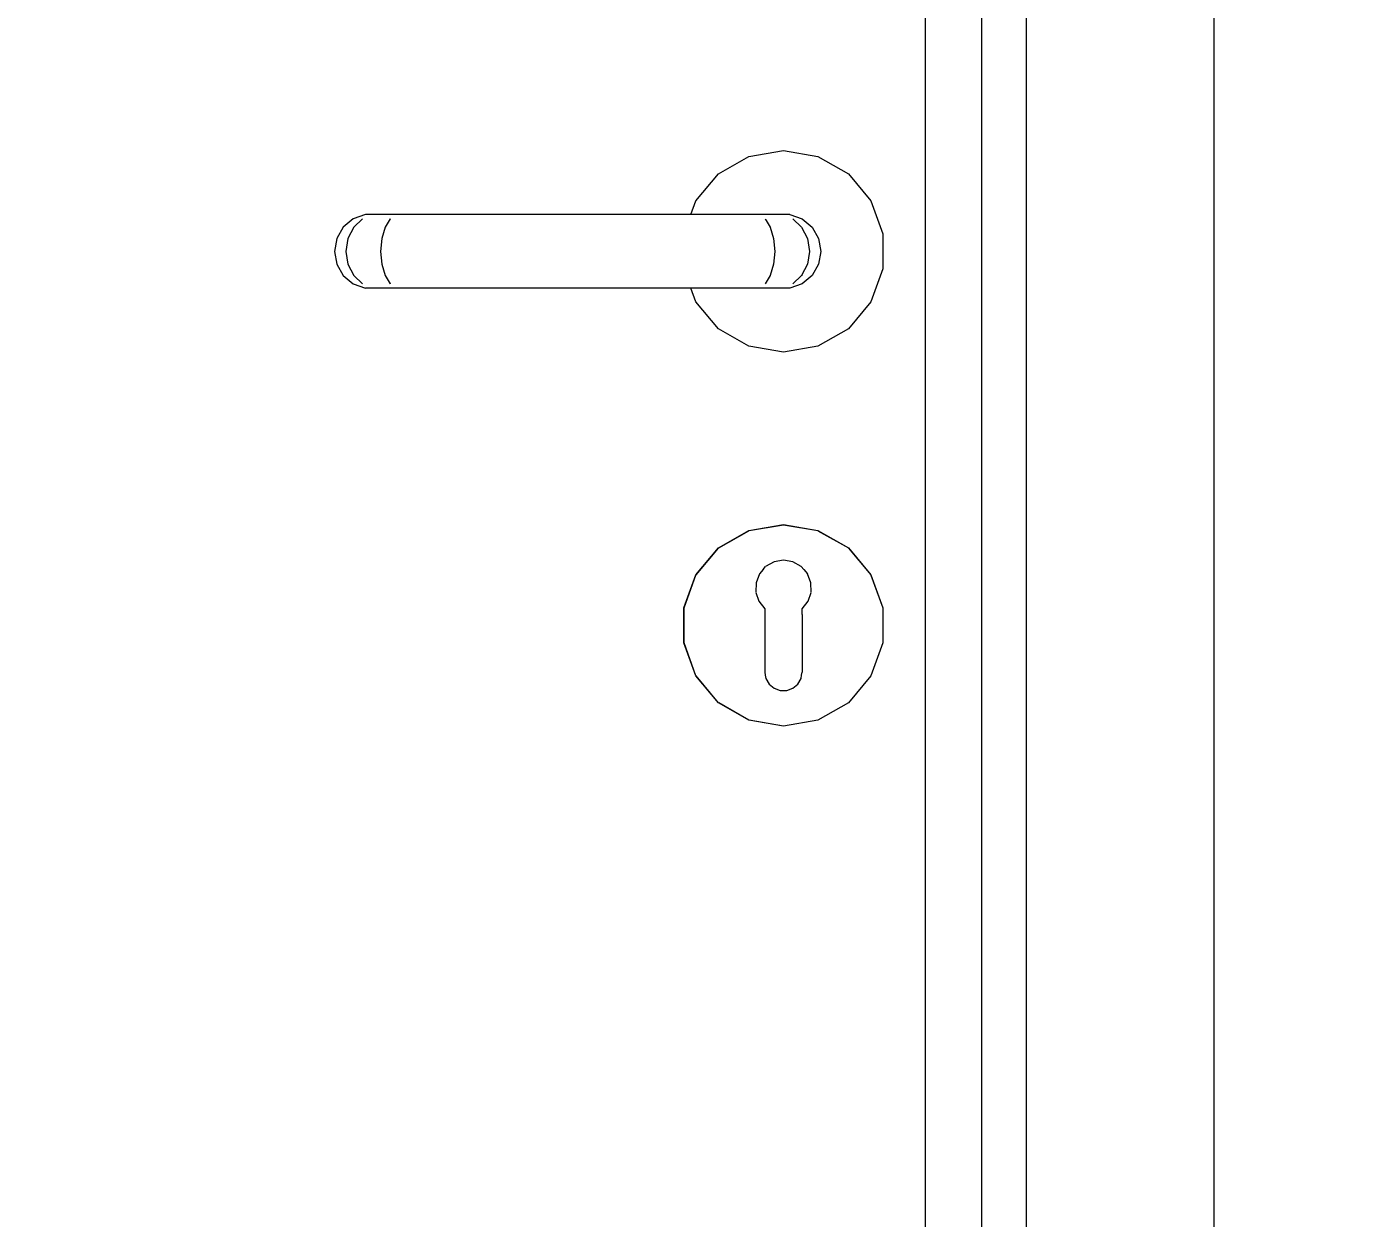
# Model space of a CAD drawing. Header units: millimetres. Extents: x -310 to 171125, y -3027 to 55843.
# Drawn here: x 130205 to 130564.8, y 12937.1 to 13255.6 of the extents above; entities that cross this region are included whole.
import ezdxf

# ---------------------------------------------------------------- set-up
doc = ezdxf.new("R2010")
doc.units = ezdxf.units.MM
doc.header["$MEASUREMENT"] = 0
doc.set_wipeout_variables(frame=1)
doc.linetypes.add('Wipeout_Contour', pattern=[1000, 0, -1000])
doc.layers.add('Dimensioning - General', color=7, linetype='Continuous')
doc.layers.add('Structural - Bearing', color=7, linetype='Continuous')
for name, color, linetype, lineweight, true_color in [('Dimensioning - General_Pen_No__61', 7, 'Continuous', 20, 0x6a6a6a), ('Dimensioning - General_Pen_No__88', 7, 'Continuous', 20, 0xfd4435), ('Structural - Bearing_Pen_No__82', 7, 'Continuous', 20, 0xaaaaaa)]:
    doc.layers.add(name, color=color, linetype=linetype, lineweight=lineweight, true_color=true_color)
doc.layers.get('0').off()
doc.styles.add('GENERATED_STYLE_6', font='calibril.ttf')
doc.dimstyles.new('GENERATED_STYLE__1', dxfattribs={"dimtxt": 195.999997, "dimasz": 106.4, "dimexe": 0.18, "dimexo": 0.0625, "dimgap": 0.09, "dimtad": 1, "dimdec": 0, "dimlfac": 0.1, "dimzin": 0, "dimdsep": 46, "dimtxsty": 'GENERATED_STYLE_6', "dimblk": 'ARROWHEAD_2', "dimblk1": 'ARROWHEAD_2', "dimblk2": 'ARROWHEAD_2', "dimcen": 0.09, "dimse1": 1, "dimse2": 1, "dimclrd": 256, "dimclre": 256, "dimclrt": 256, "dimadec": 0, "dimazin": 0, "dimtfac": 1, "dimtdec": 4, "dimtmove": 0, "dimatfit": 3, "dimfxl": 1, "dimtolj": 1, "dimtzin": 0, "dimarcsym": 0})

# ---------------------------------------------------------------- blocks, each defined once
blk = doc.blocks.new('*D81')
at = {"layer": 'Dimensioning - General_Pen_No__61', "color": 251, "linetype": 'Continuous', "lineweight": 20, "true_color": 0x6a6a6a, "transparency": 16777216}
for p, q in [((134582.88, 14836.02), (134722.88, 14755.19)), ((134757.88, 14795.6), (134547.88, 14795.6)), ((134652.88, 12095.6), (134652.88, 14795.6)), ((134582.88, 12136.02), (134722.88, 12055.19)), ((134757.88, 12095.6), (134547.88, 12095.6)), ((134652.88, 12027.14), (134652.88, 12095.6))]:
    blk.add_line(p, q, dxfattribs=at)
at = {"layer": 'Dimensioning - General_Pen_No__88', "color": 20, "lineweight": 20, "true_color": 0xfd4435, "transparency": 16777216, "char_height": 196, "attachment_point": 7, "rotation": 90, "style": 'GENERATED_STYLE_6'}
for s, insert in [('\\A1;{\\pql;\\fCalibri Light|b0|i0|c0|p34;20}', (134613.68, 14437.36)), ('\\A1;{\\pql;\\fCalibri Light|b0|i0|c0|p34;270}', (134613.68, 13207.27))]:
    blk.add_mtext(s, dxfattribs=dict(at, insert=insert))
blk = doc.blocks.new('ARROWHEAD_2')
at = {"color": 0, "linetype": 'Continuous', "lineweight": 0}
for p, q in [((-0.3781, -0.655), (0.3781, 0.655)), ((0, 0), (-1, 0))]:
    blk.add_line(p, q, dxfattribs=at)
blk = doc.blocks.new('*D124')
at = {"layer": 'Dimensioning - General_Pen_No__61', "color": 251, "linetype": 'Continuous', "lineweight": 20, "true_color": 0x6a6a6a, "transparency": 16777216}
for p, q in [((135132.88, 14836.02), (135272.88, 14755.19)), ((135307.88, 14795.6), (135097.88, 14795.6)), ((135202.88, 12095.6), (135202.88, 14795.6)), ((135132.88, 12136.02), (135272.88, 12055.19)), ((135307.88, 12095.6), (135097.88, 12095.6))]:
    blk.add_line(p, q, dxfattribs=at)
at = {"layer": 'Dimensioning - General_Pen_No__88', "color": 20, "lineweight": 20, "true_color": 0xfd4435, "transparency": 16777216, "char_height": 196, "attachment_point": 7, "rotation": 90, "style": 'GENERATED_STYLE_6'}
for s, insert in [('\\A1;{\\pql;\\fCalibri Light|b0|i0|c0|p34;20}', (135163.68, 14437.36)), ('\\A1;{\\pql;\\fCalibri Light|b0|i0|c0|p34;270}', (135163.68, 13207.27))]:
    blk.add_mtext(s, dxfattribs=dict(at, insert=insert))
blk = doc.blocks.new('*D154')
at = {"layer": 'Dimensioning - General_Pen_No__61', "color": 251, "linetype": 'Continuous', "lineweight": 20, "true_color": 0x6a6a6a, "transparency": 16777216}
for p, q in [((135682.88, 15036.02), (135822.88, 14955.19)), ((135857.88, 14995.6), (135647.88, 14995.6)), ((135752.88, 12095.6), (135752.88, 14995.6)), ((135682.88, 12136.02), (135822.88, 12055.19)), ((135857.88, 12095.6), (135647.88, 12095.6))]:
    blk.add_line(p, q, dxfattribs=at)
at = {"layer": 'Dimensioning - General_Pen_No__88', "color": 20, "lineweight": 20, "true_color": 0xfd4435, "transparency": 16777216, "insert": (135713.68, 13307.27), "char_height": 196, "attachment_point": 7, "rotation": 90, "style": 'GENERATED_STYLE_6'}
blk.add_mtext('\\A1;{\\pql;\\fCalibri Light|b0|i0|c0|p34;290}', dxfattribs=at)

msp = doc.modelspace()

# ---------------------------------------------------------------- wipeouts: each hides what was drawn before it
at = {"color": 254, "linetype": 'Wipeout_Contour', "lineweight": 0, "ltscale": 524559.965762}
msp.add_wipeout([(130460.21, 12195.6), (130472.21, 12195.6), (130472.21, 14282.6), (130460.21, 14270.6)], dxfattribs=at).dxf.layer = 'Structural - Bearing'
at = {"color": 254, "linetype": 'Wipeout_Contour', "lineweight": 0, "ltscale": 3539034.712467191}
msp.add_wipeout([(130408.94, 13185.76), (130382.5, 13185.76), (130383.83, 13182.1), (130389.85, 13174.92), (130397.97, 13170.23), (130407.21, 13168.6), (130416.44, 13170.23), (130424.56, 13174.92), (130430.59, 13182.1), (130433.8, 13190.92), (130433.8, 13200.29), (130430.59, 13209.1), (130424.56, 13216.29), (130416.44, 13220.98), (130407.21, 13222.6), (130397.97, 13220.98), (130389.85, 13216.29), (130383.83, 13209.1), (130382.5, 13205.45), (130408.94, 13205.45), (130412.21, 13204.26), (130414.87, 13202.03), (130416.6, 13199.02), (130417.21, 13195.6), (130416.6, 13192.18), (130414.87, 13189.18), (130412.21, 13186.94)], dxfattribs=at).dxf.layer = 'Structural - Bearing'
at = {"color": 254, "linetype": 'Wipeout_Contour', "lineweight": 0, "ltscale": 917390.197356}
msp.add_wipeout([(130389.92, 13116.21), (130399.84, 13104.39), (130399.82, 13104.44), (130399.88, 13107), (130400.79, 13109.39), (130401.78, 13110.53), (130398.01, 13120.88)], dxfattribs=at).dxf.layer = 'Structural - Bearing'
at = {"color": 254, "linetype": 'Wipeout_Contour', "lineweight": 0, "ltscale": 655265.459444}
msp.add_wipeout([(130402.21, 13089.65), (130389.92, 13075), (130398.01, 13070.33), (130402.35, 13082.27), (130402.21, 13083.1)], dxfattribs=at).dxf.layer = 'Structural - Bearing'

# ---------------------------------------------------------------- next in the draw order: linework, layer by layer
at = {"layer": 'Structural - Bearing_Pen_No__82', "color": 253, "linetype": 'Continuous', "lineweight": 20, "true_color": 0xaaaaaa}
for p, q in [((130397.97, 13220.98), (130407.21, 13222.6)), ((130407.21, 13222.6), (130416.44, 13220.98)), ((130389.85, 13216.29), (130397.97, 13220.98)), ((130416.44, 13220.98), (130424.56, 13216.29)), ((130383.83, 13209.1), (130389.85, 13216.29)), ((130424.56, 13216.29), (130430.59, 13209.1)), ((130430.59, 13209.1), (130433.8, 13200.29)), ((130433.8, 13200.29), (130433.8, 13190.92)), ((130433.8, 13190.92), (130430.59, 13182.1)), ((130389.85, 13174.92), (130383.83, 13182.1)), ((130430.59, 13182.1), (130424.56, 13174.92)), ((130397.97, 13170.23), (130389.85, 13174.92)), ((130424.56, 13174.92), (130416.44, 13170.23)), ((130407.21, 13168.6), (130397.97, 13170.23)), ((130416.44, 13170.23), (130407.21, 13168.6))]:
    msp.add_line(p, q, dxfattribs=at)

# ---------------------------------------------------------------- next in the draw order: wipeouts: each hides what was drawn before it
at = {"color": 254, "linetype": 'Wipeout_Contour', "lineweight": 0, "ltscale": 524690.080529}
msp.add_wipeout([(130522.21, 12195.6), (130522.21, 14332.6), (130472.21, 14282.6), (130472.21, 12195.6)], dxfattribs=at).dxf.layer = 'Structural - Bearing'
at = {"color": 254, "linetype": 'Wipeout_Contour', "lineweight": 0, "ltscale": 524501.677802}
msp.add_wipeout([(130445.21, 14255.6), (130445.21, 12195.6), (130460.21, 12195.6), (130460.21, 14255.6)], dxfattribs=at).dxf.layer = 'Structural - Bearing'
at = {"color": 254, "linetype": 'Wipeout_Contour', "lineweight": 0, "ltscale": 524304.998296}
msp.add_wipeout([(130408.94, 13205.45), (130406.76, 13205.45), (130409.68, 13204.26), (130412.21, 13204.26)], dxfattribs=at).dxf.layer = 'Structural - Bearing'
at = {"color": 254, "linetype": 'Wipeout_Contour', "lineweight": 0, "ltscale": 524324.427169}
msp.add_wipeout([(130414.16, 13195.6), (130413.62, 13192.18), (130416.6, 13192.18), (130417.21, 13195.6)], dxfattribs=at).dxf.layer = 'Structural - Bearing'
at = {"color": 254, "linetype": 'Wipeout_Contour', "lineweight": 0, "ltscale": 786318.819758}
msp.add_wipeout([(130383.91, 13109.05), (130402.21, 13098.49), (130402.21, 13100), (130400.63, 13102.02), (130399.84, 13104.39), (130389.92, 13116.21)], dxfattribs=at).dxf.layer = 'Structural - Bearing'
at = {"color": 254, "linetype": 'Wipeout_Contour', "lineweight": 0, "ltscale": 524197.455709}
msp.add_wipeout([(130383.91, 13082.15), (130389.92, 13075), (130402.21, 13089.65), (130402.21, 13092.72)], dxfattribs=at).dxf.layer = 'Structural - Bearing'

# ---------------------------------------------------------------- next in the draw order: linework, layer by layer
at = {"layer": 'Structural - Bearing_Pen_No__82', "color": 253, "linetype": 'Continuous', "lineweight": 20, "true_color": 0xaaaaaa}
for p, q in [((130522.21, 14332.6), (130522.21, 12195.6)), ((130472.21, 12195.6), (130472.21, 14282.6)), ((130460.21, 12195.6), (130460.21, 14270.6)), ((130445.21, 12195.6), (130445.21, 14255.6))]:
    msp.add_line(p, q, dxfattribs=at)

# ---------------------------------------------------------------- next in the draw order: wipeouts: each hides what was drawn before it
at = {"color": 254, "linetype": 'Wipeout_Contour', "lineweight": 0, "ltscale": 524315.478529}
msp.add_wipeout([(130409.68, 13204.26), (130412.07, 13202.03), (130414.87, 13202.03), (130412.21, 13204.26)], dxfattribs=at).dxf.layer = 'Structural - Bearing'
at = {"color": 254, "linetype": 'Wipeout_Contour', "lineweight": 0, "ltscale": 524318.740764}
msp.add_wipeout([(130413.62, 13192.18), (130412.07, 13189.18), (130414.87, 13189.18), (130416.6, 13192.18)], dxfattribs=at).dxf.layer = 'Structural - Bearing'
at = {"color": 254, "linetype": 'Wipeout_Contour', "lineweight": 0, "ltscale": 524208.75383}
msp.add_wipeout([(130389.85, 13116.29), (130389.92, 13116.21), (130398.01, 13120.88), (130397.97, 13120.98)], dxfattribs=at).dxf.layer = 'Structural - Bearing'

# ---------------------------------------------------------------- next in the draw order: wipeouts: each hides what was drawn before it
at = {"color": 254, "linetype": 'Wipeout_Contour', "lineweight": 0, "ltscale": 524286.915718}
msp.add_wipeout([(130406.76, 13205.45), (130400.61, 13205.45), (130402.3, 13204.26), (130409.68, 13204.26)], dxfattribs=at).dxf.layer = 'Structural - Bearing'
at = {"color": 254, "linetype": 'Wipeout_Contour', "lineweight": 0, "ltscale": 524322.706324}
msp.add_wipeout([(130412.07, 13202.03), (130413.62, 13199.02), (130416.6, 13199.02), (130414.87, 13202.03)], dxfattribs=at).dxf.layer = 'Structural - Bearing'
at = {"color": 254, "linetype": 'Wipeout_Contour', "lineweight": 0, "ltscale": 524309.402846}
msp.add_wipeout([(130412.07, 13189.18), (130409.68, 13186.94), (130412.21, 13186.94), (130414.87, 13189.18)], dxfattribs=at).dxf.layer = 'Structural - Bearing'
at = {"color": 254, "linetype": 'Wipeout_Contour', "lineweight": 0, "ltscale": 786367.815584}
msp.add_wipeout([(130402.46, 13111.33), (130404.69, 13112.59), (130407.21, 13113.03), (130407.21, 13122.5), (130398.01, 13120.88), (130401.78, 13110.53)], dxfattribs=at).dxf.layer = 'Structural - Bearing'

# ---------------------------------------------------------------- next in the draw order: wipeouts: each hides what was drawn before it
at = {"color": 254, "linetype": 'Wipeout_Contour', "lineweight": 0, "ltscale": 524294.528844}
msp.add_wipeout([(130402.3, 13204.26), (130403.67, 13202.03), (130412.07, 13202.03), (130409.68, 13204.26)], dxfattribs=at).dxf.layer = 'Structural - Bearing'
at = {"color": 254, "linetype": 'Wipeout_Contour', "lineweight": 0, "ltscale": 524325.804382}
msp.add_wipeout([(130413.62, 13199.02), (130414.16, 13195.6), (130417.21, 13195.6), (130416.6, 13199.02)], dxfattribs=at).dxf.layer = 'Structural - Bearing'
at = {"color": 254, "linetype": 'Wipeout_Contour', "lineweight": 0, "ltscale": 524297.545213}
msp.add_wipeout([(130412.21, 13186.94), (130409.68, 13186.94), (130406.76, 13185.76), (130408.94, 13185.76)], dxfattribs=at).dxf.layer = 'Structural - Bearing'
at = {"color": 254, "linetype": 'Wipeout_Contour', "lineweight": 0, "ltscale": 524244.488394}
msp.add_wipeout([(130407.21, 13122.6), (130397.97, 13120.98), (130398.01, 13120.88), (130407.21, 13122.5)], dxfattribs=at).dxf.layer = 'Structural - Bearing'
at = {"color": 254, "linetype": 'Wipeout_Contour', "lineweight": 0, "ltscale": 524194.87627}
msp.add_wipeout([(130380.72, 13100.28), (130402.21, 13096.49), (130402.21, 13098.49), (130383.91, 13109.05)], dxfattribs=at).dxf.layer = 'Structural - Bearing'

# ---------------------------------------------------------------- next in the draw order: linework, layer by layer
at = {"layer": 'Structural - Bearing_Pen_No__82', "color": 253, "linetype": 'Continuous', "lineweight": 20, "true_color": 0xaaaaaa}
for p, q in [((130408.94, 13205.45), (130406.76, 13205.45)), ((130408.94, 13205.45), (130412.21, 13204.26)), ((130416.6, 13199.02), (130417.21, 13195.6)), ((130417.21, 13195.6), (130416.6, 13192.18))]:
    msp.add_line(p, q, dxfattribs=at)

# ---------------------------------------------------------------- next in the draw order: wipeouts: each hides what was drawn before it
at = {"color": 254, "linetype": 'Wipeout_Contour', "lineweight": 0, "ltscale": 524255.931988}
msp.add_wipeout([(130400.61, 13205.45), (130392.44, 13205.45), (130392.87, 13204.26), (130402.3, 13204.26)], dxfattribs=at).dxf.layer = 'Structural - Bearing'
at = {"color": 254, "linetype": 'Wipeout_Contour', "lineweight": 0, "ltscale": 524299.623008}
msp.add_wipeout([(130412.07, 13202.03), (130403.67, 13202.03), (130404.57, 13199.02), (130413.62, 13199.02)], dxfattribs=at).dxf.layer = 'Structural - Bearing'
at = {"color": 254, "linetype": 'Wipeout_Contour', "lineweight": 0, "ltscale": 524300.200921}
msp.add_wipeout([(130414.16, 13195.6), (130404.88, 13195.6), (130404.57, 13192.18), (130413.62, 13192.18)], dxfattribs=at).dxf.layer = 'Structural - Bearing'
at = {"color": 254, "linetype": 'Wipeout_Contour', "lineweight": 0, "ltscale": 786412.62821}
msp.add_wipeout([(130409.73, 13112.59), (130411.95, 13111.33), (130412.64, 13110.53), (130416.41, 13120.88), (130407.21, 13122.5), (130407.21, 13113.03)], dxfattribs=at).dxf.layer = 'Structural - Bearing'
at = {"color": 254, "linetype": 'Wipeout_Contour', "lineweight": 0, "ltscale": 524178.279986}
msp.add_wipeout([(130383.83, 13109.1), (130383.91, 13109.05), (130389.92, 13116.21), (130389.85, 13116.29)], dxfattribs=at).dxf.layer = 'Structural - Bearing'
at = {"color": 254, "linetype": 'Wipeout_Contour', "lineweight": 0, "ltscale": 524190.608966}
msp.add_wipeout([(130380.72, 13090.93), (130383.91, 13082.15), (130402.21, 13092.72), (130402.21, 13094.72)], dxfattribs=at).dxf.layer = 'Structural - Bearing'

# ---------------------------------------------------------------- next in the draw order: linework, layer by layer
at = {"layer": 'Structural - Bearing_Pen_No__82', "color": 253, "linetype": 'Continuous', "lineweight": 20, "true_color": 0xaaaaaa}
for p, q in [((130409.68, 13204.26), (130412.07, 13202.03)), ((130412.21, 13204.26), (130414.87, 13202.03)), ((130389.85, 13116.29), (130397.97, 13120.98))]:
    msp.add_line(p, q, dxfattribs=at)

# ---------------------------------------------------------------- next in the draw order: wipeouts: each hides what was drawn before it
at = {"color": 254, "linetype": 'Wipeout_Contour', "lineweight": 0, "ltscale": 524259.037072}
msp.add_wipeout([(130392.87, 13204.26), (130393.22, 13202.03), (130403.67, 13202.03), (130402.3, 13204.26)], dxfattribs=at).dxf.layer = 'Structural - Bearing'
at = {"color": 254, "linetype": 'Wipeout_Contour', "lineweight": 0, "ltscale": 524301.578197}
msp.add_wipeout([(130413.62, 13199.02), (130404.57, 13199.02), (130404.88, 13195.6), (130414.16, 13195.6)], dxfattribs=at).dxf.layer = 'Structural - Bearing'
at = {"color": 254, "linetype": 'Wipeout_Contour', "lineweight": 0, "ltscale": 524295.657275}
msp.add_wipeout([(130413.62, 13192.18), (130404.57, 13192.18), (130403.67, 13189.18), (130412.07, 13189.18)], dxfattribs=at).dxf.layer = 'Structural - Bearing'
at = {"color": 254, "linetype": 'Wipeout_Contour', "lineweight": 0, "ltscale": 524281.180311}
msp.add_wipeout([(130407.21, 13122.6), (130407.21, 13122.5), (130416.41, 13120.88), (130416.44, 13120.98)], dxfattribs=at).dxf.layer = 'Structural - Bearing'
at = {"color": 254, "linetype": 'Wipeout_Contour', "lineweight": 0, "ltscale": 524189.710667}
msp.add_wipeout([(130380.72, 13100.28), (130380.72, 13090.93), (130402.21, 13094.72), (130402.21, 13096.49)], dxfattribs=at).dxf.layer = 'Structural - Bearing'
at = {"color": 254, "linetype": 'Wipeout_Contour', "lineweight": 0, "ltscale": 1048463.174809452}
msp.add_wipeout([(130402.51, 13081.39), (130402.35, 13082.27), (130398.01, 13070.33), (130407.21, 13068.7), (130407.21, 13078.18), (130406.34, 13078.18), (130404.71, 13078.77), (130403.38, 13079.89)], dxfattribs=at).dxf.layer = 'Structural - Bearing'

# ---------------------------------------------------------------- next in the draw order: linework, layer by layer
at = {"layer": 'Structural - Bearing_Pen_No__82', "color": 253, "linetype": 'Continuous', "lineweight": 20, "true_color": 0xaaaaaa}
for p, q in [((130406.76, 13205.45), (130400.61, 13205.45)), ((130412.07, 13202.03), (130413.62, 13199.02)), ((130414.87, 13202.03), (130416.6, 13199.02)), ((130413.62, 13199.02), (130414.16, 13195.6)), ((130414.16, 13195.6), (130413.62, 13192.18)), ((130416.6, 13192.18), (130414.87, 13189.18)), ((130397.97, 13120.98), (130407.21, 13122.6))]:
    msp.add_line(p, q, dxfattribs=at)

# ---------------------------------------------------------------- next in the draw order: wipeouts: each hides what was drawn before it
at = {"color": 254, "linetype": 'Wipeout_Contour', "lineweight": 0, "ltscale": 524077.344176}
msp.add_wipeout([(130392.44, 13205.45), (130311.98, 13205.45), (130311.55, 13204.26), (130392.87, 13204.26)], dxfattribs=at).dxf.layer = 'Structural - Bearing'
at = {"color": 254, "linetype": 'Wipeout_Contour', "lineweight": 0, "ltscale": 524260.786041}
msp.add_wipeout([(130403.67, 13202.03), (130393.22, 13202.03), (130393.45, 13199.02), (130404.57, 13199.02)], dxfattribs=at).dxf.layer = 'Structural - Bearing'
at = {"color": 254, "linetype": 'Wipeout_Contour', "lineweight": 0, "ltscale": 524259.586917}
msp.add_wipeout([(130393.45, 13192.18), (130404.57, 13192.18), (130404.88, 13195.6), (130393.52, 13195.6)], dxfattribs=at).dxf.layer = 'Structural - Bearing'
at = {"color": 254, "linetype": 'Wipeout_Contour', "lineweight": 0, "ltscale": 524288.452921}
msp.add_wipeout([(130403.67, 13189.18), (130402.3, 13186.94), (130409.68, 13186.94), (130412.07, 13189.18)], dxfattribs=at).dxf.layer = 'Structural - Bearing'
at = {"color": 254, "linetype": 'Wipeout_Contour', "lineweight": 0, "ltscale": 917513.656147}
msp.add_wipeout([(130413.62, 13109.39), (130414.54, 13107), (130414.6, 13104.44), (130414.58, 13104.39), (130424.5, 13116.21), (130416.41, 13120.88), (130412.64, 13110.53)], dxfattribs=at).dxf.layer = 'Structural - Bearing'
at = {"color": 254, "linetype": 'Wipeout_Contour', "lineweight": 0, "ltscale": 524156.743626}
msp.add_wipeout([(130380.62, 13100.29), (130380.72, 13100.28), (130383.91, 13109.05), (130383.83, 13109.1)], dxfattribs=at).dxf.layer = 'Structural - Bearing'
at = {"color": 254, "linetype": 'Wipeout_Contour', "lineweight": 0, "ltscale": 1048517.163453245}
msp.add_wipeout([(130408.08, 13078.18), (130407.21, 13078.18), (130407.21, 13068.7), (130416.41, 13070.33), (130412.06, 13082.27), (130411.91, 13081.39), (130411.04, 13079.89), (130409.71, 13078.77)], dxfattribs=at).dxf.layer = 'Structural - Bearing'
at = {"color": 254, "linetype": 'Wipeout_Contour', "lineweight": 0, "ltscale": 524190.379936}
msp.add_wipeout([(130397.97, 13070.23), (130398.01, 13070.33), (130389.92, 13075), (130389.85, 13074.92)], dxfattribs=at).dxf.layer = 'Structural - Bearing'

# ---------------------------------------------------------------- next in the draw order: linework, layer by layer
at = {"layer": 'Structural - Bearing_Pen_No__82', "color": 253, "linetype": 'Continuous', "lineweight": 20, "true_color": 0xaaaaaa}
for p, q in [((130402.3, 13204.26), (130403.67, 13202.03)), ((130413.62, 13192.18), (130412.07, 13189.18)), ((130414.87, 13189.18), (130412.21, 13186.94)), ((130383.83, 13109.1), (130389.85, 13116.29))]:
    msp.add_line(p, q, dxfattribs=at)

# ---------------------------------------------------------------- next in the draw order: wipeouts: each hides what was drawn before it
at = {"color": 254, "linetype": 'Wipeout_Contour', "lineweight": 0, "ltscale": 524076.654824}
msp.add_wipeout([(130392.87, 13204.26), (130311.55, 13204.26), (130311.2, 13202.03), (130393.22, 13202.03)], dxfattribs=at).dxf.layer = 'Structural - Bearing'
at = {"color": 254, "linetype": 'Wipeout_Contour', "lineweight": 0, "ltscale": 524260.964299}
msp.add_wipeout([(130404.57, 13199.02), (130393.45, 13199.02), (130393.52, 13195.6), (130404.88, 13195.6)], dxfattribs=at).dxf.layer = 'Structural - Bearing'
at = {"color": 254, "linetype": 'Wipeout_Contour', "lineweight": 0, "ltscale": 524256.820018}
msp.add_wipeout([(130393.45, 13192.18), (130393.22, 13189.18), (130403.67, 13189.18), (130404.57, 13192.18)], dxfattribs=at).dxf.layer = 'Structural - Bearing'
at = {"color": 254, "linetype": 'Wipeout_Contour', "lineweight": 0, "ltscale": 524279.46238}
msp.add_wipeout([(130400.61, 13185.76), (130406.76, 13185.76), (130409.68, 13186.94), (130402.3, 13186.94)], dxfattribs=at).dxf.layer = 'Structural - Bearing'
at = {"color": 254, "linetype": 'Wipeout_Contour', "lineweight": 0, "ltscale": 524314.390374}
msp.add_wipeout([(130416.44, 13120.98), (130416.41, 13120.88), (130424.5, 13116.21), (130424.56, 13116.29)], dxfattribs=at).dxf.layer = 'Structural - Bearing'
at = {"color": 254, "linetype": 'Wipeout_Contour', "lineweight": 0, "ltscale": 655349.977927}
msp.add_wipeout([(130424.5, 13075), (130412.21, 13089.65), (130412.21, 13083.1), (130412.06, 13082.27), (130416.41, 13070.33)], dxfattribs=at).dxf.layer = 'Structural - Bearing'
at = {"color": 254, "linetype": 'Wipeout_Contour', "lineweight": 0, "ltscale": 524164.641869}
msp.add_wipeout([(130389.85, 13074.92), (130389.92, 13075), (130383.91, 13082.15), (130383.83, 13082.1)], dxfattribs=at).dxf.layer = 'Structural - Bearing'
at = {"color": 254, "linetype": 'Wipeout_Contour', "lineweight": 0, "ltscale": 524223.595585}
msp.add_wipeout([(130397.97, 13070.23), (130407.21, 13068.6), (130407.21, 13068.7), (130398.01, 13070.33)], dxfattribs=at).dxf.layer = 'Structural - Bearing'

# ---------------------------------------------------------------- next in the draw order: linework, layer by layer
at = {"layer": 'Structural - Bearing_Pen_No__82', "color": 253, "linetype": 'Continuous', "lineweight": 20, "true_color": 0xaaaaaa}
for p, q in [((130382.5, 13205.45), (130383.83, 13209.1)), ((130400.61, 13205.45), (130392.44, 13205.45)), ((130403.67, 13202.03), (130404.57, 13199.02)), ((130404.57, 13199.02), (130404.88, 13195.6)), ((130404.88, 13195.6), (130404.57, 13192.18)), ((130412.21, 13186.94), (130408.94, 13185.76)), ((130412.07, 13189.18), (130409.68, 13186.94)), ((130408.94, 13185.76), (130406.76, 13185.76)), ((130407.21, 13122.6), (130416.44, 13120.98)), ((130397.97, 13070.23), (130389.85, 13074.92))]:
    msp.add_line(p, q, dxfattribs=at)

# ---------------------------------------------------------------- next in the draw order: wipeouts: each hides what was drawn before it
at = {"color": 254, "linetype": 'Wipeout_Contour', "lineweight": 0, "ltscale": 523898.756589}
msp.add_wipeout([(130311.98, 13205.45), (130303.81, 13205.45), (130302.12, 13204.26), (130311.55, 13204.26)], dxfattribs=at).dxf.layer = 'Structural - Bearing'
at = {"color": 254, "linetype": 'Wipeout_Contour', "lineweight": 0, "ltscale": 524075.598837}
msp.add_wipeout([(130393.22, 13202.03), (130311.2, 13202.03), (130310.97, 13199.02), (130393.45, 13199.02)], dxfattribs=at).dxf.layer = 'Structural - Bearing'
at = {"color": 254, "linetype": 'Wipeout_Contour', "lineweight": 0, "ltscale": 524072.925879}
msp.add_wipeout([(130393.52, 13195.6), (130310.89, 13195.6), (130310.97, 13192.18), (130393.45, 13192.18)], dxfattribs=at).dxf.layer = 'Structural - Bearing'
at = {"color": 254, "linetype": 'Wipeout_Contour', "lineweight": 0, "ltscale": 524252.96074}
msp.add_wipeout([(130393.22, 13189.18), (130392.87, 13186.94), (130402.3, 13186.94), (130403.67, 13189.18)], dxfattribs=at).dxf.layer = 'Structural - Bearing'
at = {"color": 254, "linetype": 'Wipeout_Contour', "lineweight": 0, "ltscale": 786449.461181}
msp.add_wipeout([(130413.79, 13102.02), (130412.21, 13100), (130412.21, 13098.49), (130430.5, 13109.05), (130424.5, 13116.21), (130414.58, 13104.39)], dxfattribs=at).dxf.layer = 'Structural - Bearing'
at = {"color": 254, "linetype": 'Wipeout_Contour', "lineweight": 0, "ltscale": 524149.487036}
msp.add_wipeout([(130383.83, 13082.1), (130383.91, 13082.15), (130380.72, 13090.93), (130380.62, 13090.92)], dxfattribs=at).dxf.layer = 'Structural - Bearing'
at = {"color": 254, "linetype": 'Wipeout_Contour', "lineweight": 0, "ltscale": 524260.288913}
msp.add_wipeout([(130416.44, 13070.23), (130416.41, 13070.33), (130407.21, 13068.7), (130407.21, 13068.6)], dxfattribs=at).dxf.layer = 'Structural - Bearing'

# ---------------------------------------------------------------- next in the draw order: linework, layer by layer
at = {"layer": 'Structural - Bearing_Pen_No__82', "color": 253, "linetype": 'Continuous', "lineweight": 20, "true_color": 0xaaaaaa}
for p, q in [((130404.57, 13192.18), (130403.67, 13189.18)), ((130389.85, 13074.92), (130383.83, 13082.1)), ((130407.21, 13068.6), (130397.97, 13070.23))]:
    msp.add_line(p, q, dxfattribs=at)

# ---------------------------------------------------------------- next in the draw order: wipeouts: each hides what was drawn before it
at = {"color": 254, "linetype": 'Wipeout_Contour', "lineweight": 0, "ltscale": 523894.272791}
msp.add_wipeout([(130311.55, 13204.26), (130302.12, 13204.26), (130300.74, 13202.03), (130311.2, 13202.03)], dxfattribs=at).dxf.layer = 'Structural - Bearing'
at = {"color": 254, "linetype": 'Wipeout_Contour', "lineweight": 0, "ltscale": 524074.303751}
msp.add_wipeout([(130393.45, 13199.02), (130310.97, 13199.02), (130310.89, 13195.6), (130393.52, 13195.6)], dxfattribs=at).dxf.layer = 'Structural - Bearing'
at = {"color": 254, "linetype": 'Wipeout_Contour', "lineweight": 0, "ltscale": 524071.631415}
msp.add_wipeout([(130393.45, 13192.18), (130310.97, 13192.18), (130311.2, 13189.18), (130393.22, 13189.18)], dxfattribs=at).dxf.layer = 'Structural - Bearing'
at = {"color": 254, "linetype": 'Wipeout_Contour', "lineweight": 0, "ltscale": 524248.478212}
msp.add_wipeout([(130392.44, 13185.76), (130400.61, 13185.76), (130402.3, 13186.94), (130392.87, 13186.94)], dxfattribs=at).dxf.layer = 'Structural - Bearing'
at = {"color": 254, "linetype": 'Wipeout_Contour', "lineweight": 0, "ltscale": 524340.121321}
msp.add_wipeout([(130424.56, 13116.29), (130424.5, 13116.21), (130430.5, 13109.05), (130430.59, 13109.1)], dxfattribs=at).dxf.layer = 'Structural - Bearing'
at = {"color": 254, "linetype": 'Wipeout_Contour', "lineweight": 0, "ltscale": 524146.74739}
msp.add_wipeout([(130380.62, 13090.92), (130380.72, 13090.93), (130380.72, 13100.28), (130380.62, 13100.29)], dxfattribs=at).dxf.layer = 'Structural - Bearing'

# ---------------------------------------------------------------- next in the draw order: linework, layer by layer
at = {"layer": 'Structural - Bearing_Pen_No__82', "color": 253, "linetype": 'Continuous', "lineweight": 20, "true_color": 0xaaaaaa}
for p, q in [((130392.44, 13205.45), (130311.98, 13205.45)), ((130403.67, 13189.18), (130402.3, 13186.94)), ((130406.76, 13185.76), (130400.61, 13185.76)), ((130416.44, 13120.98), (130424.56, 13116.29)), ((130380.62, 13100.29), (130383.83, 13109.1)), ((130380.62, 13090.92), (130380.62, 13100.29)), ((130383.83, 13082.1), (130380.62, 13090.92))]:
    msp.add_line(p, q, dxfattribs=at)

# ---------------------------------------------------------------- next in the draw order: wipeouts: each hides what was drawn before it
at = {"color": 254, "linetype": 'Wipeout_Contour', "lineweight": 0, "ltscale": 523867.773105}
msp.add_wipeout([(130297.66, 13205.45), (130294.73, 13204.26), (130302.12, 13204.26), (130303.81, 13205.45)], dxfattribs=at).dxf.layer = 'Structural - Bearing'
at = {"color": 254, "linetype": 'Wipeout_Contour', "lineweight": 0, "ltscale": 523890.411902}
msp.add_wipeout([(130311.2, 13202.03), (130300.74, 13202.03), (130299.84, 13199.02), (130310.97, 13199.02)], dxfattribs=at).dxf.layer = 'Structural - Bearing'
at = {"color": 254, "linetype": 'Wipeout_Contour', "lineweight": 0, "ltscale": 523886.265153}
msp.add_wipeout([(130310.89, 13195.6), (130299.53, 13195.6), (130299.84, 13192.18), (130310.97, 13192.18)], dxfattribs=at).dxf.layer = 'Structural - Bearing'
at = {"color": 254, "linetype": 'Wipeout_Contour', "lineweight": 0, "ltscale": 524070.576379}
msp.add_wipeout([(130393.22, 13189.18), (130311.2, 13189.18), (130311.55, 13186.94), (130392.87, 13186.94)], dxfattribs=at).dxf.layer = 'Structural - Bearing'
at = {"color": 254, "linetype": 'Wipeout_Contour', "lineweight": 0, "ltscale": 524314.147887}
msp.add_wipeout([(130412.21, 13098.49), (130412.21, 13096.49), (130433.7, 13100.28), (130430.5, 13109.05)], dxfattribs=at).dxf.layer = 'Structural - Bearing'

# ---------------------------------------------------------------- next in the draw order: wipeouts: each hides what was drawn before it
at = {"color": 254, "linetype": 'Wipeout_Contour', "lineweight": 0, "ltscale": 523858.781334}
msp.add_wipeout([(130292.35, 13202.03), (130300.74, 13202.03), (130302.12, 13204.26), (130294.73, 13204.26)], dxfattribs=at).dxf.layer = 'Structural - Bearing'
at = {"color": 254, "linetype": 'Wipeout_Contour', "lineweight": 0, "ltscale": 523887.643515}
msp.add_wipeout([(130310.97, 13199.02), (130299.84, 13199.02), (130299.53, 13195.6), (130310.89, 13195.6)], dxfattribs=at).dxf.layer = 'Structural - Bearing'
at = {"color": 254, "linetype": 'Wipeout_Contour', "lineweight": 0, "ltscale": 523886.443079}
msp.add_wipeout([(130310.97, 13192.18), (130299.84, 13192.18), (130300.74, 13189.18), (130311.2, 13189.18)], dxfattribs=at).dxf.layer = 'Structural - Bearing'
at = {"color": 254, "linetype": 'Wipeout_Contour', "lineweight": 0, "ltscale": 524069.887861}
msp.add_wipeout([(130392.87, 13186.94), (130311.55, 13186.94), (130311.98, 13185.76), (130392.44, 13185.76)], dxfattribs=at).dxf.layer = 'Structural - Bearing'
at = {"color": 254, "linetype": 'Wipeout_Contour', "lineweight": 0, "ltscale": 524355.270815}
msp.add_wipeout([(130430.59, 13109.1), (130430.5, 13109.05), (130433.7, 13100.28), (130433.8, 13100.29)], dxfattribs=at).dxf.layer = 'Structural - Bearing'

# ---------------------------------------------------------------- next in the draw order: linework, layer by layer
at = {"layer": 'Structural - Bearing_Pen_No__82', "color": 253, "linetype": 'Continuous', "lineweight": 20, "true_color": 0xaaaaaa}
for p, q in [((130311.98, 13205.45), (130303.81, 13205.45)), ((130383.83, 13182.1), (130382.5, 13185.76)), ((130400.61, 13185.76), (130392.44, 13185.76)), ((130424.56, 13116.29), (130430.59, 13109.1))]:
    msp.add_line(p, q, dxfattribs=at)

# ---------------------------------------------------------------- next in the draw order: wipeouts: each hides what was drawn before it
at = {"color": 254, "linetype": 'Wipeout_Contour', "lineweight": 0, "ltscale": 523849.690687}
msp.add_wipeout([(130297.66, 13205.45), (130295.47, 13205.45), (130292.21, 13204.26), (130294.73, 13204.26)], dxfattribs=at).dxf.layer = 'Structural - Bearing'
at = {"color": 254, "linetype": 'Wipeout_Contour', "lineweight": 0, "ltscale": 523851.575244}
msp.add_wipeout([(130300.74, 13202.03), (130292.35, 13202.03), (130290.79, 13199.02), (130299.84, 13199.02)], dxfattribs=at).dxf.layer = 'Structural - Bearing'
at = {"color": 254, "linetype": 'Wipeout_Contour', "lineweight": 0, "ltscale": 523845.651439}
msp.add_wipeout([(130299.53, 13195.6), (130290.25, 13195.6), (130290.79, 13192.18), (130299.84, 13192.18)], dxfattribs=at).dxf.layer = 'Structural - Bearing'
at = {"color": 254, "linetype": 'Wipeout_Contour', "lineweight": 0, "ltscale": 523888.192234}
msp.add_wipeout([(130311.2, 13189.18), (130300.74, 13189.18), (130302.12, 13186.94), (130311.55, 13186.94)], dxfattribs=at).dxf.layer = 'Structural - Bearing'
at = {"color": 254, "linetype": 'Wipeout_Contour', "lineweight": 0, "ltscale": 524315.045629}
msp.add_wipeout([(130412.21, 13096.49), (130412.21, 13094.72), (130433.7, 13090.93), (130433.7, 13100.28)], dxfattribs=at).dxf.layer = 'Structural - Bearing'

# ---------------------------------------------------------------- next in the draw order: linework, layer by layer
at = {"layer": 'Structural - Bearing_Pen_No__82', "color": 253, "linetype": 'Continuous', "lineweight": 20, "true_color": 0xaaaaaa}
for p, q in [((130303.81, 13205.45), (130297.66, 13205.45)), ((130302.12, 13204.26), (130300.74, 13202.03))]:
    msp.add_line(p, q, dxfattribs=at)

# ---------------------------------------------------------------- next in the draw order: wipeouts: each hides what was drawn before it
at = {"color": 254, "linetype": 'Wipeout_Contour', "lineweight": 0, "ltscale": 523837.831841}
msp.add_wipeout([(130289.55, 13202.03), (130292.35, 13202.03), (130294.73, 13204.26), (130292.21, 13204.26)], dxfattribs=at).dxf.layer = 'Structural - Bearing'
at = {"color": 254, "linetype": 'Wipeout_Contour', "lineweight": 0, "ltscale": 523847.029906}
msp.add_wipeout([(130299.84, 13199.02), (130290.79, 13199.02), (130290.25, 13195.6), (130299.53, 13195.6)], dxfattribs=at).dxf.layer = 'Structural - Bearing'
at = {"color": 254, "linetype": 'Wipeout_Contour', "lineweight": 0, "ltscale": 523847.60613}
msp.add_wipeout([(130299.84, 13192.18), (130290.79, 13192.18), (130292.35, 13189.18), (130300.74, 13189.18)], dxfattribs=at).dxf.layer = 'Structural - Bearing'
at = {"color": 254, "linetype": 'Wipeout_Contour', "lineweight": 0, "ltscale": 523891.297734}
msp.add_wipeout([(130311.55, 13186.94), (130302.12, 13186.94), (130303.81, 13185.76), (130311.98, 13185.76)], dxfattribs=at).dxf.layer = 'Structural - Bearing'
at = {"color": 254, "linetype": 'Wipeout_Contour', "lineweight": 0, "ltscale": 524309.881941}
msp.add_wipeout([(130412.21, 13094.72), (130412.21, 13092.72), (130430.5, 13082.15), (130433.7, 13090.93)], dxfattribs=at).dxf.layer = 'Structural - Bearing'

# ---------------------------------------------------------------- next in the draw order: linework, layer by layer
at = {"layer": 'Structural - Bearing_Pen_No__82', "color": 253, "linetype": 'Continuous', "lineweight": 20, "true_color": 0xaaaaaa}
for p, q in [((130295.47, 13205.45), (130292.21, 13204.26)), ((130297.66, 13205.45), (130295.47, 13205.45)), ((130300.74, 13202.03), (130299.84, 13199.02)), ((130299.84, 13199.02), (130299.53, 13195.6)), ((130299.53, 13195.6), (130299.84, 13192.18)), ((130392.44, 13185.76), (130311.98, 13185.76))]:
    msp.add_line(p, q, dxfattribs=at)

# ---------------------------------------------------------------- next in the draw order: wipeouts: each hides what was drawn before it
at = {"color": 254, "linetype": 'Wipeout_Contour', "lineweight": 0, "ltscale": 523828.492145}
msp.add_wipeout([(130287.81, 13199.02), (130290.79, 13199.02), (130292.35, 13202.03), (130289.55, 13202.03)], dxfattribs=at).dxf.layer = 'Structural - Bearing'
at = {"color": 254, "linetype": 'Wipeout_Contour', "lineweight": 0, "ltscale": 523821.425422}
msp.add_wipeout([(130287.21, 13195.6), (130287.81, 13192.18), (130290.79, 13192.18), (130290.25, 13195.6)], dxfattribs=at).dxf.layer = 'Structural - Bearing'
at = {"color": 254, "linetype": 'Wipeout_Contour', "lineweight": 0, "ltscale": 523852.700368}
msp.add_wipeout([(130292.35, 13189.18), (130294.73, 13186.94), (130302.12, 13186.94), (130300.74, 13189.18)], dxfattribs=at).dxf.layer = 'Structural - Bearing'
at = {"color": 254, "linetype": 'Wipeout_Contour', "lineweight": 0, "ltscale": 524358.009393}
msp.add_wipeout([(130433.8, 13100.29), (130433.7, 13100.28), (130433.7, 13090.93), (130433.8, 13090.92)], dxfattribs=at).dxf.layer = 'Structural - Bearing'
at = {"color": 254, "linetype": 'Wipeout_Contour', "lineweight": 0, "ltscale": 524298.777771}
msp.add_wipeout([(130412.21, 13092.72), (130412.21, 13089.65), (130424.5, 13075), (130430.5, 13082.15)], dxfattribs=at).dxf.layer = 'Structural - Bearing'

# ---------------------------------------------------------------- next in the draw order: linework, layer by layer
at = {"layer": 'Structural - Bearing_Pen_No__82', "color": 253, "linetype": 'Continuous', "lineweight": 20, "true_color": 0xaaaaaa}
for p, q in [((130292.21, 13204.26), (130289.55, 13202.03)), ((130294.73, 13204.26), (130292.35, 13202.03)), ((130299.84, 13192.18), (130300.74, 13189.18)), ((130430.59, 13109.1), (130433.8, 13100.29))]:
    msp.add_line(p, q, dxfattribs=at)

# ---------------------------------------------------------------- next in the draw order: wipeouts: each hides what was drawn before it
at = {"color": 254, "linetype": 'Wipeout_Contour', "lineweight": 0, "ltscale": 523822.803953}
msp.add_wipeout([(130287.21, 13195.6), (130290.25, 13195.6), (130290.79, 13199.02), (130287.81, 13199.02)], dxfattribs=at).dxf.layer = 'Structural - Bearing'
at = {"color": 254, "linetype": 'Wipeout_Contour', "lineweight": 0, "ltscale": 523824.522858}
msp.add_wipeout([(130290.79, 13192.18), (130287.81, 13192.18), (130289.55, 13189.18), (130292.35, 13189.18)], dxfattribs=at).dxf.layer = 'Structural - Bearing'
at = {"color": 254, "linetype": 'Wipeout_Contour', "lineweight": 0, "ltscale": 523860.313811}
msp.add_wipeout([(130294.73, 13186.94), (130297.66, 13185.76), (130303.81, 13185.76), (130302.12, 13186.94)], dxfattribs=at).dxf.layer = 'Structural - Bearing'
at = {"color": 254, "linetype": 'Wipeout_Contour', "lineweight": 0, "ltscale": 3276579.350184898}
msp.add_wipeout([(130399.82, 13104.44), (130400.63, 13102.02), (130402.21, 13100), (130402.21, 13083.1), (130402.51, 13081.39), (130403.38, 13079.89), (130404.71, 13078.77), (130406.34, 13078.18), (130408.08, 13078.18), (130409.71, 13078.77), (130411.04, 13079.89), (130411.91, 13081.39), (130412.21, 13083.1), (130412.21, 13100), (130413.79, 13102.02), (130414.6, 13104.44), (130414.54, 13107), (130413.62, 13109.39), (130411.95, 13111.33), (130409.73, 13112.59), (130407.21, 13113.03), (130404.69, 13112.59), (130402.46, 13111.33), (130400.79, 13109.39), (130399.88, 13107)], dxfattribs=at).dxf.layer = 'Structural - Bearing'
at = {"color": 254, "linetype": 'Wipeout_Contour', "lineweight": 0, "ltscale": 524348.016891}
msp.add_wipeout([(130433.8, 13090.92), (130433.7, 13090.93), (130430.5, 13082.15), (130430.59, 13082.1)], dxfattribs=at).dxf.layer = 'Structural - Bearing'
at = {"color": 254, "linetype": 'Wipeout_Contour', "lineweight": 0, "ltscale": 524296.020071}
msp.add_wipeout([(130424.56, 13074.92), (130424.5, 13075), (130416.41, 13070.33), (130416.44, 13070.23)], dxfattribs=at).dxf.layer = 'Structural - Bearing'

# ---------------------------------------------------------------- next in the draw order: linework, layer by layer
at = {"layer": 'Structural - Bearing_Pen_No__82', "color": 253, "linetype": 'Continuous', "lineweight": 20, "true_color": 0xaaaaaa}
for p, q in [((130289.55, 13202.03), (130287.81, 13199.02)), ((130292.35, 13202.03), (130290.79, 13199.02)), ((130287.81, 13199.02), (130287.21, 13195.6)), ((130290.79, 13199.02), (130290.25, 13195.6)), ((130287.21, 13195.6), (130287.81, 13192.18)), ((130290.25, 13195.6), (130290.79, 13192.18)), ((130300.74, 13189.18), (130302.12, 13186.94)), ((130311.98, 13185.76), (130303.81, 13185.76)), ((130401.78, 13110.53), (130400.79, 13109.39)), ((130401.78, 13110.53), (130402.46, 13111.33)), ((130404.69, 13112.59), (130402.46, 13111.33)), ((130407.21, 13113.03), (130404.69, 13112.59)), ((130409.73, 13112.59), (130407.21, 13113.03)), ((130411.95, 13111.33), (130409.73, 13112.59)), ((130412.64, 13110.53), (130411.95, 13111.33)), ((130412.64, 13110.53), (130413.62, 13109.39)), ((130399.88, 13107), (130399.82, 13104.44)), ((130400.79, 13109.39), (130399.88, 13107)), ((130414.54, 13107), (130413.62, 13109.39)), ((130414.6, 13104.44), (130414.54, 13107)), ((130399.84, 13104.39), (130400.63, 13102.02)), ((130413.79, 13102.02), (130414.58, 13104.39)), ((130400.63, 13102.02), (130402.21, 13100)), ((130402.21, 13100), (130402.21, 13098.49)), ((130412.21, 13100), (130413.79, 13102.02)), ((130412.21, 13098.49), (130412.21, 13100)), ((130433.8, 13100.29), (130433.8, 13090.92)), ((130402.21, 13098.49), (130402.21, 13096.49)), ((130402.21, 13096.49), (130402.21, 13094.72)), ((130412.21, 13098.49), (130412.21, 13096.49)), ((130412.21, 13096.49), (130412.21, 13094.72)), ((130402.21, 13094.72), (130402.21, 13092.72)), ((130402.21, 13092.72), (130402.21, 13089.65)), ((130412.21, 13094.72), (130412.21, 13092.72)), ((130412.21, 13092.72), (130412.21, 13089.65)), ((130402.21, 13089.65), (130402.21, 13083.1)), ((130412.21, 13089.65), (130412.21, 13083.1)), ((130402.21, 13083.1), (130402.35, 13082.27)), ((130402.35, 13082.27), (130402.51, 13081.39)), ((130411.91, 13081.39), (130412.06, 13082.27)), ((130412.06, 13082.27), (130412.21, 13083.1)), ((130402.51, 13081.39), (130403.38, 13079.89)), ((130403.38, 13079.89), (130404.71, 13078.77)), ((130404.71, 13078.77), (130406.34, 13078.18)), ((130406.34, 13078.18), (130407.21, 13078.18)), ((130407.21, 13078.18), (130408.08, 13078.18)), ((130408.08, 13078.18), (130409.71, 13078.77)), ((130409.71, 13078.77), (130411.04, 13079.89)), ((130411.04, 13079.89), (130411.91, 13081.39)), ((130416.44, 13070.23), (130407.21, 13068.6))]:
    msp.add_line(p, q, dxfattribs=at)

# ---------------------------------------------------------------- next in the draw order: wipeouts: each hides what was drawn before it
at = {"color": 254, "linetype": 'Wipeout_Contour', "lineweight": 0, "ltscale": 523831.750634}
msp.add_wipeout([(130289.55, 13189.18), (130292.21, 13186.94), (130294.73, 13186.94), (130292.35, 13189.18)], dxfattribs=at).dxf.layer = 'Structural - Bearing'
at = {"color": 254, "linetype": 'Wipeout_Contour', "lineweight": 0, "ltscale": 524326.487285}
msp.add_wipeout([(130430.59, 13082.1), (130430.5, 13082.15), (130424.5, 13075), (130424.56, 13074.92)], dxfattribs=at).dxf.layer = 'Structural - Bearing'

# ---------------------------------------------------------------- next in the draw order: linework, layer by layer
at = {"layer": 'Structural - Bearing_Pen_No__82', "color": 253, "linetype": 'Continuous', "lineweight": 20, "true_color": 0xaaaaaa}
for p, q in [((130287.81, 13192.18), (130289.55, 13189.18)), ((130290.79, 13192.18), (130292.35, 13189.18)), ((130433.8, 13090.92), (130430.59, 13082.1)), ((130430.59, 13082.1), (130424.56, 13074.92)), ((130424.56, 13074.92), (130416.44, 13070.23))]:
    msp.add_line(p, q, dxfattribs=at)

# ---------------------------------------------------------------- next in the draw order: wipeouts: each hides what was drawn before it
at = {"color": 254, "linetype": 'Wipeout_Contour', "lineweight": 0, "ltscale": 523842.231136}
msp.add_wipeout([(130294.73, 13186.94), (130292.21, 13186.94), (130295.47, 13185.76), (130297.66, 13185.76)], dxfattribs=at).dxf.layer = 'Structural - Bearing'

# ---------------------------------------------------------------- next in the draw order: linework, layer by layer
at = {"layer": 'Structural - Bearing_Pen_No__82', "color": 253, "linetype": 'Continuous', "lineweight": 20, "true_color": 0xaaaaaa}
for p, q in [((130289.55, 13189.18), (130292.21, 13186.94)), ((130292.21, 13186.94), (130295.47, 13185.76)), ((130292.35, 13189.18), (130294.73, 13186.94)), ((130297.66, 13185.76), (130295.47, 13185.76)), ((130303.81, 13185.76), (130297.66, 13185.76))]:
    msp.add_line(p, q, dxfattribs=at)

# ---------------------------------------------------------------- next in the draw order: dimensions: what is measured, and where the dimension line sits
at = {"layer": 'Dimensioning - General', "color": 251, "linetype": 'Continuous', "lineweight": 20, "true_color": 0x6a6a6a}
for base, p1, p2, picture, middle in [((135752.88, 14995.6), (109698.63, 12095.6), (109593.21, 14995.6), '*D154', (135615.68, 13531.4)), ((135202.88, 14795.6), (107244.08, 12095.6), (107149.21, 14795.6), '*D124', (135065.68, 13431.4)), ((134652.88, 14795.6), (107229.02, 12095.6), (107246.37, 14795.6), '*D81', (134515.68, 13431.4))]:
    dim = msp.add_linear_dim(base=base, p1=p1, p2=p2, angle=90, dimstyle='GENERATED_STYLE__1', dxfattribs=at)
    dim.commit()
    dim.dimension.update_dxf_attribs({"geometry": picture, "text_midpoint": middle, "dimtype": 160, "text_rotation": 90})

doc.saveas('drawing.dxf')
